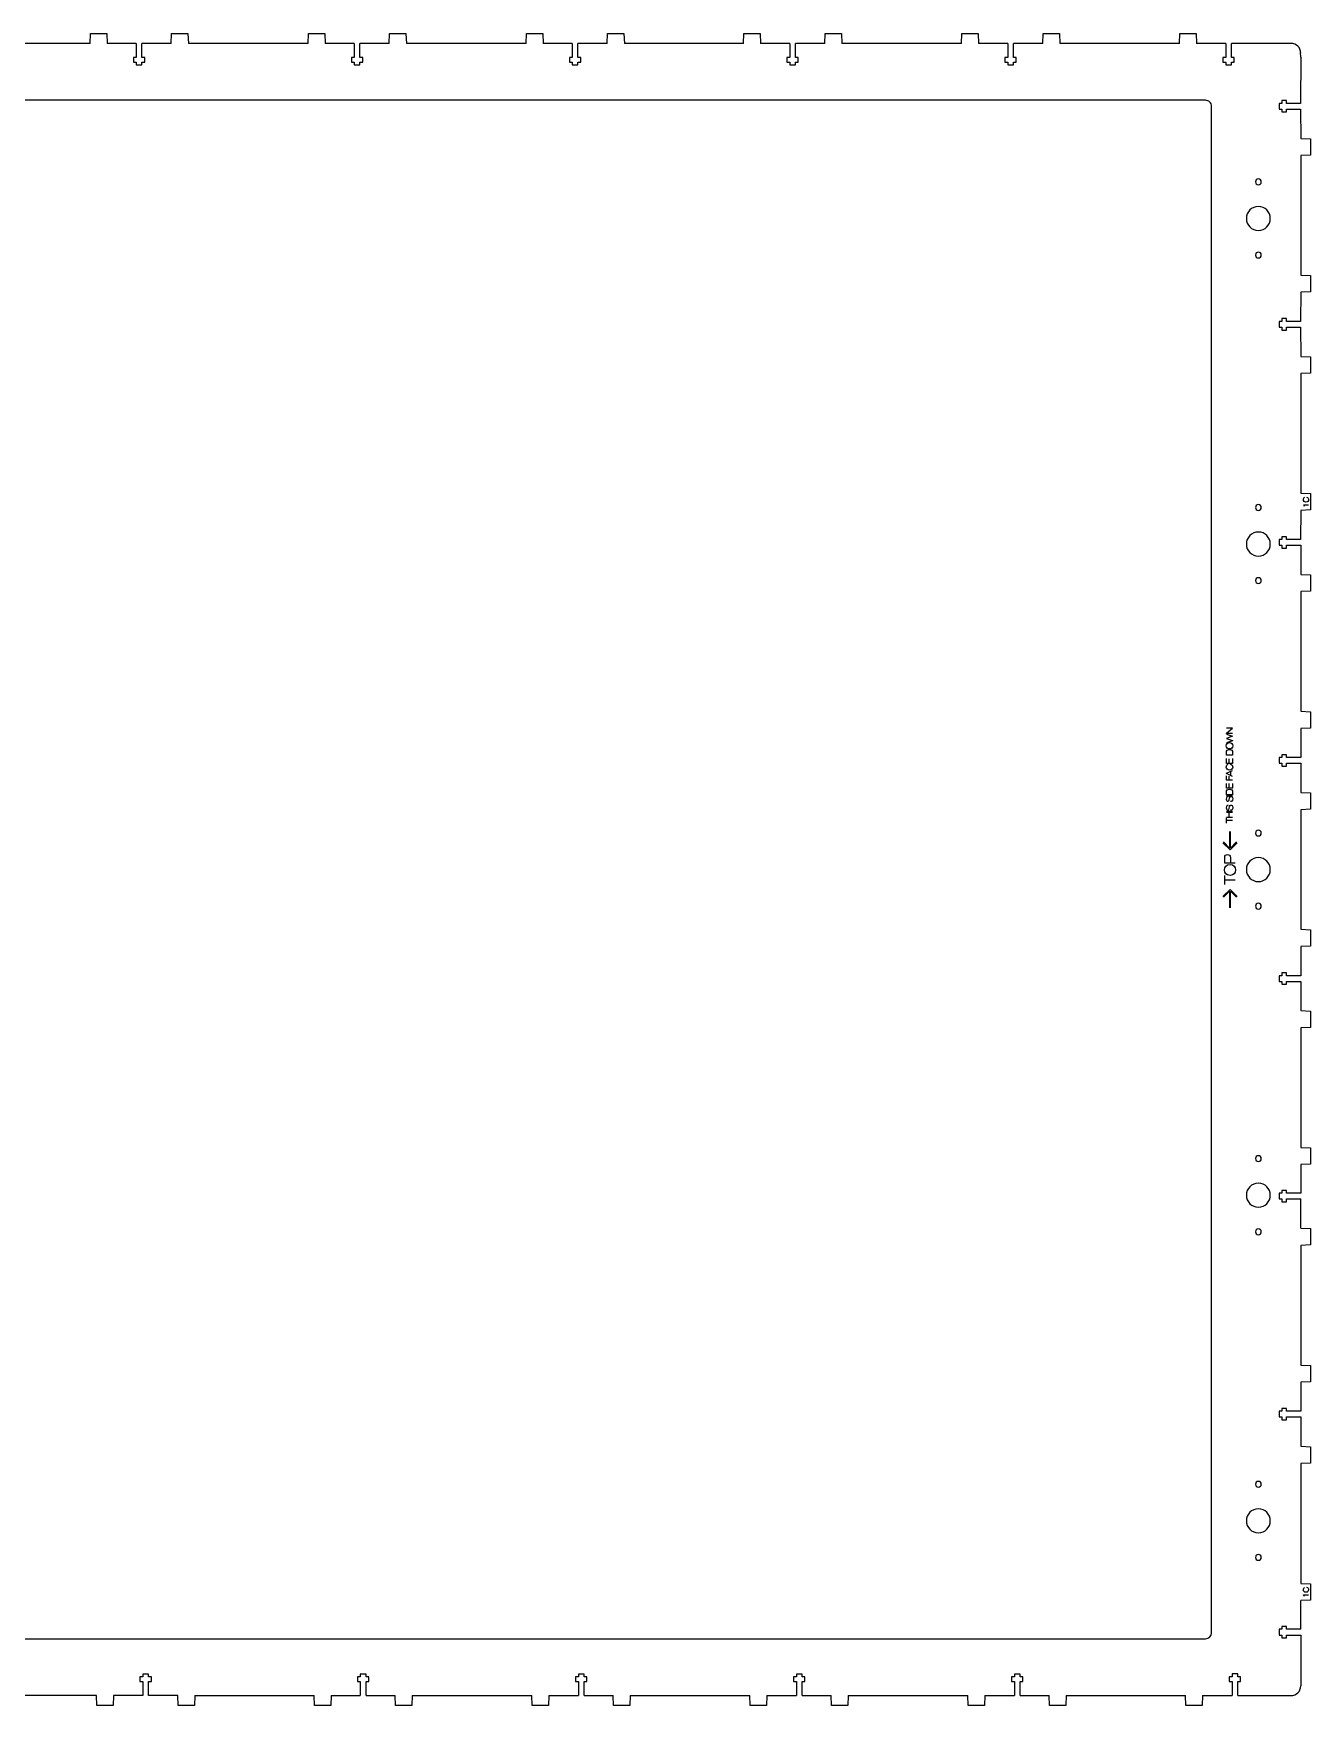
# Model space of a CAD drawing. Header units: millimetres. Extents: x 62 to 3900, y -2118 to 0.
# Drawn here: x 1990 to 2619, y -2118 to -1295 of the extents above; entities that cross this region are included whole.
import ezdxf

# ---------------------------------------------------------------- set-up
doc = ezdxf.new("R2010")
doc.units = ezdxf.units.MM
doc.layers.add('CUTS', color=1, linetype='Continuous', lineweight=25, true_color=0xff0000)
doc.layers.add('TEXT', color=5, linetype='Continuous', true_color=0x0000ff)

msp = doc.modelspace()

# ---------------------------------------------------------------- linework, layer by layer
at = {"layer": 'CUTS'}
for p, q in [((2018, -1300), (1959.09, -1300)), ((2040.74, -1300), (2026.44, -1300)), ((2058, -1300), (2043.54, -1300)), ((2125.34, -1300), (2066.43, -1300)), ((2148.08, -1300), (2133.78, -1300)), ((2165.34, -1300), (2150.88, -1300)), ((2232.68, -1300), (2173.77, -1300)), ((2255.42, -1300), (2241.12, -1300)), ((2272.68, -1300), (2258.22, -1300)), ((2339.76, -1300), (2281.11, -1300)), ((2362.5, -1300), (2348.19, -1300)), ((2379.76, -1300), (2365.3, -1300)), ((2447.1, -1300), (2388.18, -1300)), ((2469.84, -1300), (2455.53, -1300)), ((2487.1, -1300), (2472.64, -1300)), ((2554.44, -1300), (2495.52, -1300)), ((2577.18, -1300), (2562.87, -1300)), ((2609.3, -1300), (2579.98, -1300)), ((2614.1, -1306.77), (2614.09, -1329.59)), ((2567.2, -1328), (1821.91, -1328.01)), ((2614.1, -1851.91), (2614.1, -1866.02)), ((2614.1, -1883.28), (2614.1, -1868.82)), ((2614.1, -1891.71), (2614.1, -1950.62)), ((2614.1, -1959.05), (2614.1, -1973.36)), ((2614.1, -1976.16), (2614.1, -1990.62)), ((2614.1, -1999.05), (2614.2, -2058.16)), ((2614.1, -2080.7), (2614.1, -2066.59)), ((1821.91, -2085.36), (2567.2, -2085.36)), ((2614.1, -2083.5), (2614.1, -2108.55)), ((2069.62, -2113.36), (2128.36, -2113.36)), ((2136.79, -2113.36), (2151.1, -2113.36)), ((2153.9, -2113.36), (2168.21, -2113.36)), ((2176.64, -2113.36), (2235.55, -2113.36)), ((2243.98, -2113.36), (2258.44, -2113.36)), ((2261.24, -2113.36), (2275.55, -2113.36)), ((2283.98, -2113.36), (2342.89, -2113.36)), ((2351.32, -2113.36), (2365.78, -2113.36)), ((2368.58, -2113.36), (2382.89, -2113.36)), ((2391.32, -2113.36), (2450.23, -2113.36)), ((2458.66, -2113.36), (2473.12, -2113.36)), ((2475.92, -2113.36), (2490.23, -2113.36)), ((2498.66, -2113.36), (2557.41, -2113.36)), ((2565.84, -2113.36), (2580.3, -2113.36)), ((2583.1, -2113.35), (2609.3, -2113.35))]:
    msp.add_line(p, q, dxfattribs=at)
at = {"layer": 'CUTS', "color": 1, "lineweight": 25, "true_color": 0xff0000}
for p, q in [((2018, -1300), (2018.2, -1295.13)), ((2018.2, -1295.13), (2026.24, -1295.13)), ((2026.24, -1295.13), (2026.44, -1300)), ((2040.74, -1300), (2040.74, -1307.02)), ((2043.54, -1307.02), (2043.54, -1300)), ((2058, -1300), (2058.2, -1295.13)), ((2058.2, -1295.13), (2066.23, -1295.13)), ((2066.23, -1295.13), (2066.43, -1300)), ((2125.34, -1300), (2125.54, -1295.13)), ((2125.54, -1295.13), (2133.58, -1295.13)), ((2133.58, -1295.13), (2133.78, -1300)), ((2148.08, -1300), (2148.08, -1307.02)), ((2150.88, -1307.02), (2150.88, -1300)), ((2165.34, -1300), (2165.54, -1295.13)), ((2165.54, -1295.13), (2173.57, -1295.13)), ((2173.57, -1295.13), (2173.77, -1300)), ((2232.68, -1300), (2232.88, -1295.13)), ((2232.88, -1295.13), (2240.92, -1295.13)), ((2240.92, -1295.13), (2241.12, -1300)), ((2255.42, -1300), (2255.42, -1307.02)), ((2258.22, -1307.02), (2258.22, -1300)), ((2272.68, -1300), (2272.88, -1295.13)), ((2272.88, -1295.13), (2280.91, -1295.13)), ((2280.91, -1295.13), (2281.11, -1300)), ((2339.76, -1300), (2339.96, -1295.13)), ((2339.96, -1295.13), (2347.99, -1295.13)), ((2347.99, -1295.13), (2348.19, -1300)), ((2362.5, -1300), (2362.5, -1307.02)), ((2365.3, -1307.02), (2365.3, -1300)), ((2379.76, -1300), (2379.96, -1295.13)), ((2379.96, -1295.13), (2387.98, -1295.13)), ((2387.98, -1295.13), (2388.18, -1300)), ((2447.1, -1300), (2447.3, -1295.13)), ((2447.3, -1295.13), (2455.33, -1295.13)), ((2455.33, -1295.13), (2455.53, -1300)), ((2469.84, -1300), (2469.84, -1307.02)), ((2472.64, -1307.02), (2472.64, -1300)), ((2487.1, -1300), (2487.3, -1295.13)), ((2487.3, -1295.13), (2495.32, -1295.13)), ((2495.32, -1295.13), (2495.52, -1300)), ((2554.44, -1300), (2554.64, -1295.13)), ((2554.64, -1295.13), (2562.67, -1295.13)), ((2562.67, -1295.13), (2562.87, -1300)), ((2577.18, -1300), (2577.18, -1307.02)), ((2579.98, -1307.02), (2579.98, -1300)), ((2040.74, -1307.02), (2039.34, -1307.02)), ((2039.34, -1307.02), (2039.34, -1309.22)), ((2044.94, -1307.02), (2043.54, -1307.02)), ((2044.94, -1309.22), (2044.94, -1307.02)), ((2148.08, -1307.02), (2146.68, -1307.02)), ((2146.68, -1307.02), (2146.68, -1309.22)), ((2152.28, -1307.02), (2150.88, -1307.02)), ((2152.28, -1309.22), (2152.28, -1307.02)), ((2255.42, -1307.02), (2254.02, -1307.02)), ((2254.02, -1307.02), (2254.02, -1309.22)), ((2259.62, -1307.02), (2258.22, -1307.02)), ((2259.62, -1309.22), (2259.62, -1307.02)), ((2362.5, -1307.02), (2361.1, -1307.02)), ((2361.1, -1307.02), (2361.1, -1309.22)), ((2366.7, -1307.02), (2365.3, -1307.02)), ((2366.7, -1309.22), (2366.7, -1307.02)), ((2469.84, -1307.02), (2468.44, -1307.02)), ((2468.44, -1307.02), (2468.44, -1309.22)), ((2474.04, -1307.02), (2472.64, -1307.02)), ((2474.04, -1309.22), (2474.04, -1307.02)), ((2577.18, -1307.02), (2575.78, -1307.02)), ((2575.78, -1307.02), (2575.78, -1309.22)), ((2581.38, -1307.02), (2579.98, -1307.02)), ((2581.38, -1309.22), (2581.38, -1307.02)), ((2614.1, -1306.77), (2614.09, -1304.55)), ((2039.34, -1309.22), (2040.74, -1309.22)), ((2040.74, -1309.22), (2040.74, -1310.66)), ((2040.74, -1310.66), (2043.54, -1310.66)), ((2043.54, -1310.66), (2043.54, -1309.22)), ((2043.54, -1309.22), (2044.94, -1309.22)), ((2146.68, -1309.22), (2148.08, -1309.22)), ((2148.08, -1309.22), (2148.08, -1310.66)), ((2148.08, -1310.66), (2150.88, -1310.66)), ((2150.88, -1310.66), (2150.88, -1309.22)), ((2150.88, -1309.22), (2152.28, -1309.22)), ((2254.02, -1309.22), (2255.42, -1309.22)), ((2255.42, -1309.22), (2255.42, -1310.66)), ((2255.42, -1310.66), (2258.22, -1310.66)), ((2258.22, -1310.66), (2258.22, -1309.22)), ((2258.22, -1309.22), (2259.62, -1309.22)), ((2361.1, -1309.22), (2362.5, -1309.22)), ((2362.5, -1309.22), (2362.5, -1310.66)), ((2362.5, -1310.66), (2365.3, -1310.66)), ((2365.3, -1310.66), (2365.3, -1309.22)), ((2365.3, -1309.22), (2366.7, -1309.22)), ((2468.44, -1309.22), (2469.84, -1309.22)), ((2469.84, -1309.22), (2469.84, -1310.66)), ((2469.84, -1310.66), (2472.64, -1310.66)), ((2472.64, -1309.22), (2474.04, -1309.22)), ((2472.64, -1310.66), (2472.64, -1309.22)), ((2575.78, -1309.22), (2577.18, -1309.22)), ((2577.18, -1309.22), (2577.18, -1310.66)), ((2577.18, -1310.66), (2579.98, -1310.66)), ((2579.98, -1310.66), (2579.98, -1309.22)), ((2579.98, -1309.22), (2581.38, -1309.22)), ((2570.2, -2082.36), (2570.2, -1331)), ((2604.88, -1329.59), (2603.43, -1329.59)), ((2603.43, -1329.59), (2603.43, -1332.39)), ((2603.43, -1332.39), (2604.88, -1332.39)), ((2607.08, -1328.19), (2604.88, -1328.19)), ((2604.88, -1328.19), (2604.88, -1329.59)), ((2604.88, -1332.39), (2604.88, -1333.79)), ((2607.08, -1329.59), (2607.08, -1328.19)), ((2614.09, -1329.59), (2607.08, -1329.59)), ((2607.08, -1333.79), (2607.08, -1332.39)), ((2607.08, -1332.39), (2614.09, -1332.39)), ((2614.09, -1332.39), (2614.1, -1346.79)), ((2604.88, -1333.79), (2607.08, -1333.79)), ((2614.1, -1346.79), (2618.97, -1346.99)), ((2618.97, -1346.99), (2618.97, -1355.02)), ((2618.97, -1355.02), (2614.1, -1355.22)), ((2614.1, -1355.22), (2614.1, -1414.11)), ((2614.1, -1414.11), (2618.97, -1414.31)), ((2618.97, -1414.31), (2618.97, -1422.35)), ((2614.1, -1422.55), (2614.09, -1436.93)), ((2618.97, -1422.35), (2614.1, -1422.55)), ((2604.88, -1436.93), (2603.43, -1436.93)), ((2603.43, -1436.93), (2603.43, -1439.73)), ((2603.43, -1439.73), (2604.88, -1439.73)), ((2607.08, -1435.53), (2604.88, -1435.53)), ((2604.88, -1435.53), (2604.88, -1436.93)), ((2604.88, -1439.73), (2604.88, -1441.13)), ((2607.08, -1436.93), (2607.08, -1435.53)), ((2614.09, -1436.93), (2607.08, -1436.93)), ((2607.08, -1441.13), (2607.08, -1439.73)), ((2607.08, -1439.73), (2614.09, -1439.73)), ((2614.09, -1439.73), (2614.1, -1454.13)), ((2604.88, -1441.13), (2607.08, -1441.13)), ((2614.1, -1454.13), (2618.97, -1454.33)), ((2618.97, -1454.33), (2618.97, -1462.36)), ((2618.97, -1462.36), (2614.1, -1462.56)), ((2614.1, -1462.56), (2614.1, -1521.45)), ((2614.1, -1521.45), (2618.97, -1521.65)), ((2618.97, -1521.65), (2618.97, -1529.69)), ((2614.1, -1529.89), (2614.09, -1544.27)), ((2618.97, -1529.69), (2614.1, -1529.89)), ((2604.88, -1544.27), (2603.43, -1544.27)), ((2603.43, -1544.27), (2603.43, -1547.07)), ((2603.43, -1547.07), (2604.88, -1547.07)), ((2604.88, -1542.87), (2604.88, -1544.27)), ((2607.08, -1542.87), (2604.88, -1542.87)), ((2604.88, -1547.07), (2604.88, -1548.47)), ((2607.08, -1544.27), (2607.08, -1542.87)), ((2614.09, -1544.27), (2607.08, -1544.27)), ((2607.08, -1548.47), (2607.08, -1547.07)), ((2607.08, -1547.07), (2614.1, -1547.07)), ((2614.1, -1547.07), (2614.1, -1561.47)), ((2604.88, -1548.47), (2607.08, -1548.47)), ((2614.1, -1561.47), (2618.97, -1561.67)), ((2618.97, -1561.67), (2618.97, -1569.7)), ((2618.97, -1569.7), (2614.1, -1569.9)), ((2614.1, -1569.9), (2614.1, -1628.79)), ((2614.1, -1628.79), (2618.97, -1628.99)), ((2618.97, -1628.99), (2618.97, -1637.03)), ((2618.97, -1637.03), (2614.1, -1637.23)), ((2614.1, -1637.23), (2614.1, -1651.61)), ((2604.88, -1651.61), (2603.44, -1651.61)), ((2603.44, -1651.61), (2603.44, -1654.41)), ((2603.44, -1654.41), (2604.88, -1654.41)), ((2607.08, -1650.21), (2604.88, -1650.21)), ((2604.88, -1650.21), (2604.88, -1651.61)), ((2604.88, -1654.41), (2604.88, -1655.81)), ((2607.08, -1651.61), (2607.08, -1650.21)), ((2614.1, -1651.61), (2607.08, -1651.61)), ((2607.08, -1655.81), (2607.08, -1654.41)), ((2607.08, -1654.41), (2614.1, -1654.41)), ((2614.1, -1654.41), (2614.1, -1668.81)), ((2604.88, -1655.81), (2607.08, -1655.81)), ((2614.1, -1668.81), (2618.97, -1669.01)), ((2618.97, -1669.01), (2618.97, -1677.04)), ((2618.97, -1677.04), (2614.1, -1677.24)), ((2614.1, -1677.24), (2614.1, -1736.13)), ((2614.1, -1736.13), (2618.97, -1736.33)), ((2618.97, -1736.33), (2618.97, -1744.37)), ((2618.97, -1744.37), (2614.1, -1744.57)), ((2614.1, -1744.57), (2614.1, -1758.95)), ((2604.88, -1758.95), (2603.44, -1758.95)), ((2603.44, -1758.95), (2603.44, -1761.75)), ((2607.08, -1757.55), (2604.88, -1757.55)), ((2604.88, -1757.55), (2604.88, -1758.95)), ((2607.08, -1758.95), (2607.08, -1757.55)), ((2614.1, -1758.95), (2607.08, -1758.95)), ((2603.44, -1761.75), (2604.88, -1761.75)), ((2604.88, -1761.75), (2604.88, -1763.15)), ((2604.88, -1763.15), (2607.08, -1763.15)), ((2607.08, -1763.15), (2607.08, -1761.75)), ((2607.08, -1761.75), (2614.1, -1761.75)), ((2614.1, -1761.75), (2614.1, -1776.15)), ((2614.1, -1776.15), (2618.97, -1776.35)), ((2618.97, -1776.35), (2618.97, -1784.38)), ((2618.97, -1784.38), (2614.1, -1784.58)), ((2614.1, -1784.58), (2614.1, -1843.47)), ((2614.1, -1843.47), (2618.97, -1843.67)), ((2618.97, -1843.67), (2618.97, -1851.71)), ((2618.97, -1851.71), (2614.1, -1851.91)), ((2604.88, -1866.02), (2603.44, -1866.02)), ((2603.44, -1866.02), (2603.44, -1868.82)), ((2604.88, -1864.62), (2604.88, -1866.02)), ((2607.08, -1864.62), (2604.88, -1864.62)), ((2607.08, -1866.02), (2607.08, -1864.62)), ((2614.1, -1866.02), (2607.08, -1866.02)), ((2603.44, -1868.82), (2604.88, -1868.82)), ((2604.88, -1868.82), (2604.88, -1870.22)), ((2604.88, -1870.22), (2607.08, -1870.22)), ((2607.08, -1870.22), (2607.08, -1868.82)), ((2607.08, -1868.82), (2614.1, -1868.82)), ((2614.1, -1883.28), (2618.97, -1883.48)), ((2618.97, -1883.48), (2618.97, -1891.51)), ((2618.97, -1891.51), (2614.1, -1891.71)), ((2614.1, -1950.62), (2618.97, -1950.82)), ((2618.97, -1958.85), (2614.1, -1959.05)), ((2618.97, -1950.82), (2618.97, -1958.85)), ((2604.88, -1973.36), (2603.44, -1973.36)), ((2603.44, -1973.36), (2603.44, -1976.16)), ((2607.08, -1971.96), (2604.88, -1971.96)), ((2604.88, -1971.96), (2604.88, -1973.36)), ((2607.08, -1973.36), (2607.08, -1971.96)), ((2614.1, -1973.36), (2607.08, -1973.36)), ((2603.44, -1976.16), (2604.88, -1976.16)), ((2604.88, -1976.16), (2604.88, -1977.56)), ((2604.88, -1977.56), (2607.08, -1977.56)), ((2607.08, -1977.56), (2607.08, -1976.16)), ((2607.08, -1976.16), (2614.1, -1976.16)), ((2614.1, -1990.62), (2618.97, -1990.82)), ((2618.97, -1990.82), (2618.97, -1998.85)), ((2618.97, -1998.85), (2614.1, -1999.05)), ((2614.1, -2058.15), (2618.97, -2058.35)), ((2618.97, -2058.35), (2618.97, -2066.39)), ((2618.97, -2066.39), (2614.1, -2066.59)), ((2604.88, -2080.7), (2603.44, -2080.7)), ((2603.44, -2080.7), (2603.44, -2083.5)), ((2607.08, -2079.3), (2604.88, -2079.3)), ((2604.88, -2079.3), (2604.88, -2080.7)), ((2607.08, -2080.7), (2607.08, -2079.3)), ((2614.1, -2080.7), (2607.08, -2080.7)), ((2603.44, -2083.5), (2604.88, -2083.5)), ((2604.88, -2083.5), (2604.88, -2084.9)), ((2604.88, -2084.9), (2607.08, -2084.9)), ((2607.08, -2084.9), (2607.08, -2083.5)), ((2607.08, -2083.5), (2614.1, -2083.5)), ((2044.01, -2104.14), (2042.61, -2104.14)), ((2042.61, -2104.14), (2042.61, -2106.34)), ((2042.61, -2106.34), (2044.01, -2106.34)), ((2046.81, -2102.7), (2044.01, -2102.7)), ((2044.01, -2102.7), (2044.01, -2104.14)), ((2044.01, -2106.34), (2044.01, -2113.36)), ((2046.81, -2104.14), (2046.81, -2102.7)), ((2048.21, -2104.14), (2046.81, -2104.14)), ((2046.81, -2113.36), (2046.81, -2106.34)), ((2046.81, -2106.34), (2048.21, -2106.34)), ((2048.21, -2106.34), (2048.21, -2104.14)), ((2151.1, -2104.14), (2149.7, -2104.14)), ((2149.7, -2104.14), (2149.7, -2106.34)), ((2149.7, -2106.34), (2151.1, -2106.34)), ((2153.9, -2102.7), (2151.1, -2102.7)), ((2151.1, -2102.7), (2151.1, -2104.14)), ((2151.1, -2106.34), (2151.1, -2113.36)), ((2153.9, -2104.14), (2153.9, -2102.7)), ((2155.3, -2104.14), (2153.9, -2104.14)), ((2153.9, -2106.34), (2155.3, -2106.34)), ((2153.9, -2113.36), (2153.9, -2106.34)), ((2155.3, -2106.34), (2155.3, -2104.14)), ((2258.44, -2104.14), (2257.04, -2104.14)), ((2257.04, -2104.14), (2257.04, -2106.34)), ((2257.04, -2106.34), (2258.44, -2106.34)), ((2261.24, -2102.7), (2258.44, -2102.7)), ((2258.44, -2102.7), (2258.44, -2104.14)), ((2258.44, -2106.34), (2258.44, -2113.36)), ((2261.24, -2104.14), (2261.24, -2102.7)), ((2262.64, -2104.14), (2261.24, -2104.14)), ((2261.24, -2106.34), (2262.64, -2106.34)), ((2261.24, -2113.36), (2261.24, -2106.34)), ((2262.64, -2106.34), (2262.64, -2104.14)), ((2365.78, -2104.14), (2364.38, -2104.14)), ((2364.38, -2104.14), (2364.38, -2106.34)), ((2364.38, -2106.34), (2365.78, -2106.34)), ((2368.58, -2102.7), (2365.78, -2102.7)), ((2365.78, -2102.7), (2365.78, -2104.14)), ((2365.78, -2106.34), (2365.78, -2113.36)), ((2368.58, -2104.14), (2368.58, -2102.7)), ((2369.98, -2104.14), (2368.58, -2104.14)), ((2368.58, -2113.36), (2368.58, -2106.34)), ((2368.58, -2106.34), (2369.98, -2106.34)), ((2369.98, -2106.34), (2369.98, -2104.14)), ((2473.12, -2104.14), (2471.72, -2104.14)), ((2471.72, -2104.14), (2471.72, -2106.34)), ((2471.72, -2106.34), (2473.12, -2106.34)), ((2475.92, -2102.7), (2473.12, -2102.7)), ((2473.12, -2102.7), (2473.12, -2104.14)), ((2473.12, -2106.34), (2473.12, -2113.36)), ((2475.92, -2104.14), (2475.92, -2102.7)), ((2477.32, -2104.14), (2475.92, -2104.14)), ((2475.92, -2113.36), (2475.92, -2106.34)), ((2475.92, -2106.34), (2477.32, -2106.34)), ((2477.32, -2106.34), (2477.32, -2104.14)), ((2580.3, -2104.14), (2578.9, -2104.14)), ((2578.9, -2104.14), (2578.9, -2106.34)), ((2578.9, -2106.34), (2580.3, -2106.34)), ((2580.3, -2102.69), (2580.3, -2104.14)), ((2583.1, -2102.69), (2580.3, -2102.69)), ((2580.3, -2106.34), (2580.3, -2113.36)), ((2583.1, -2104.14), (2583.1, -2102.69)), ((2584.5, -2104.14), (2583.1, -2104.14)), ((2583.1, -2113.35), (2583.1, -2106.34)), ((2583.1, -2106.34), (2584.5, -2106.34)), ((2584.5, -2106.34), (2584.5, -2104.14)), ((2021.18, -2113.36), (1962.28, -2113.36)), ((2021.38, -2118.23), (2021.18, -2113.36)), ((2029.61, -2113.36), (2029.41, -2118.23)), ((2044.01, -2113.36), (2029.61, -2113.36)), ((2061.19, -2113.36), (2046.81, -2113.36)), ((2061.39, -2118.23), (2061.19, -2113.36)), ((2069.62, -2113.36), (2069.42, -2118.23)), ((2128.56, -2118.23), (2128.36, -2113.36)), ((2136.79, -2113.36), (2136.59, -2118.23)), ((2168.41, -2118.23), (2168.21, -2113.36)), ((2176.64, -2113.36), (2176.44, -2118.23)), ((2235.75, -2118.23), (2235.55, -2113.36)), ((2243.98, -2113.36), (2243.78, -2118.23)), ((2275.75, -2118.23), (2275.55, -2113.36)), ((2283.98, -2113.36), (2283.78, -2118.23)), ((2343.09, -2118.23), (2342.89, -2113.36)), ((2351.32, -2113.36), (2351.12, -2118.23)), ((2383.09, -2118.23), (2382.89, -2113.36)), ((2391.32, -2113.36), (2391.12, -2118.23)), ((2450.43, -2118.23), (2450.23, -2113.36)), ((2458.66, -2113.36), (2458.46, -2118.23)), ((2490.43, -2118.23), (2490.23, -2113.36)), ((2498.66, -2113.36), (2498.46, -2118.23)), ((2557.61, -2118.23), (2557.41, -2113.36)), ((2565.84, -2113.36), (2565.64, -2118.23)), ((2029.41, -2118.23), (2021.38, -2118.23)), ((2069.42, -2118.23), (2061.39, -2118.23)), ((2136.59, -2118.23), (2128.56, -2118.23)), ((2176.44, -2118.23), (2168.41, -2118.23)), ((2243.78, -2118.23), (2235.75, -2118.23)), ((2283.78, -2118.23), (2275.75, -2118.23)), ((2351.12, -2118.23), (2343.09, -2118.23)), ((2391.12, -2118.23), (2383.09, -2118.23)), ((2458.46, -2118.23), (2450.43, -2118.23)), ((2498.46, -2118.23), (2490.43, -2118.23)), ((2565.64, -2118.23), (2557.61, -2118.23))]:
    msp.add_line(p, q, dxfattribs=at)
for centre, start, end in [((2567.2, -1331), 359.99999, 90.0009), ((2567.2, -2082.36), 269.99999, 359.99999)]:
    msp.add_arc(centre, 3, start, end, dxfattribs=at)
for points in [[(2614.1, -1304.8), (2614.1, -1302.16), (2611.94, -1300), (2609.3, -1300)], [(2593.26, -1366.78), (2592.47, -1366.78), (2591.83, -1367.42), (2591.83, -1368.2)], [(2591.83, -1368.2), (2591.83, -1368.99), (2592.47, -1369.63), (2593.26, -1369.63)], [(2594.68, -1368.2), (2594.68, -1367.42), (2594.04, -1366.78), (2593.26, -1366.78)], [(2593.26, -1369.63), (2594.04, -1369.63), (2594.68, -1368.99), (2594.68, -1368.2)], [(2593.26, -1380.3), (2590, -1380.3), (2587.36, -1382.94), (2587.36, -1386.2)], [(2599.16, -1386.2), (2599.16, -1382.94), (2596.51, -1380.3), (2593.26, -1380.3)], [(2587.36, -1386.2), (2587.36, -1389.46), (2590, -1392.1), (2593.26, -1392.1)], [(2593.26, -1392.1), (2596.51, -1392.1), (2599.16, -1389.46), (2599.16, -1386.2)], [(2593.26, -1402.78), (2592.47, -1402.78), (2591.83, -1403.42), (2591.83, -1404.2)], [(2591.83, -1404.2), (2591.83, -1404.99), (2592.47, -1405.63), (2593.26, -1405.63)], [(2594.68, -1404.2), (2594.68, -1403.42), (2594.04, -1402.78), (2593.26, -1402.78)], [(2593.26, -1405.63), (2594.04, -1405.63), (2594.68, -1404.99), (2594.68, -1404.2)], [(2593.26, -1527.05), (2592.47, -1527.05), (2591.83, -1527.69), (2591.83, -1528.47)], [(2591.83, -1528.47), (2591.83, -1529.26), (2592.47, -1529.9), (2593.26, -1529.9)], [(2594.68, -1528.47), (2594.68, -1527.69), (2594.04, -1527.05), (2593.26, -1527.05)], [(2593.26, -1529.9), (2594.04, -1529.9), (2594.68, -1529.26), (2594.68, -1528.47)], [(2593.26, -1540.57), (2590, -1540.57), (2587.36, -1543.21), (2587.36, -1546.47)], [(2587.36, -1546.47), (2587.36, -1549.73), (2590, -1552.37), (2593.26, -1552.37)], [(2599.16, -1546.47), (2599.16, -1543.21), (2596.51, -1540.57), (2593.26, -1540.57)], [(2593.26, -1552.37), (2596.51, -1552.37), (2599.16, -1549.73), (2599.16, -1546.47)], [(2593.26, -1563.05), (2592.47, -1563.05), (2591.83, -1563.69), (2591.83, -1564.47)], [(2594.68, -1564.47), (2594.68, -1563.69), (2594.04, -1563.05), (2593.26, -1563.05)], [(2591.83, -1564.47), (2591.83, -1565.26), (2592.47, -1565.9), (2593.26, -1565.9)], [(2593.26, -1565.9), (2594.04, -1565.9), (2594.68, -1565.26), (2594.68, -1564.47)], [(2593.26, -1687.32), (2592.47, -1687.32), (2591.83, -1687.96), (2591.83, -1688.74)], [(2594.68, -1688.74), (2594.68, -1687.96), (2594.04, -1687.32), (2593.26, -1687.32)], [(2591.83, -1688.74), (2591.83, -1689.53), (2592.47, -1690.17), (2593.26, -1690.17)], [(2593.26, -1690.17), (2594.04, -1690.17), (2594.68, -1689.53), (2594.68, -1688.74)], [(2593.26, -1700.84), (2590, -1700.84), (2587.36, -1703.48), (2587.36, -1706.74)], [(2599.16, -1706.74), (2599.16, -1703.48), (2596.51, -1700.84), (2593.26, -1700.84)], [(2587.36, -1706.74), (2587.36, -1710), (2590, -1712.64), (2593.26, -1712.64)], [(2593.26, -1712.64), (2596.51, -1712.64), (2599.16, -1710), (2599.16, -1706.74)], [(2593.26, -1723.32), (2592.47, -1723.32), (2591.83, -1723.96), (2591.83, -1724.74)], [(2591.83, -1724.74), (2591.83, -1725.53), (2592.47, -1726.17), (2593.26, -1726.17)], [(2594.68, -1724.74), (2594.68, -1723.96), (2594.04, -1723.32), (2593.26, -1723.32)], [(2593.26, -1726.17), (2594.04, -1726.17), (2594.68, -1725.53), (2594.68, -1724.74)], [(2593.26, -1847.59), (2592.47, -1847.59), (2591.83, -1848.23), (2591.83, -1849.01)], [(2591.83, -1849.01), (2591.83, -1849.8), (2592.47, -1850.44), (2593.26, -1850.44)], [(2594.68, -1849.01), (2594.68, -1848.23), (2594.04, -1847.59), (2593.26, -1847.59)], [(2593.26, -1850.44), (2594.04, -1850.44), (2594.68, -1849.8), (2594.68, -1849.01)], [(2593.26, -1861.11), (2590, -1861.11), (2587.36, -1863.75), (2587.36, -1867.01)], [(2587.36, -1867.01), (2587.36, -1870.27), (2590, -1872.91), (2593.26, -1872.91)], [(2599.16, -1867.01), (2599.16, -1863.75), (2596.51, -1861.11), (2593.26, -1861.11)], [(2593.26, -1872.91), (2596.51, -1872.91), (2599.16, -1870.27), (2599.16, -1867.01)], [(2593.26, -1883.59), (2592.47, -1883.59), (2591.83, -1884.23), (2591.83, -1885.01)], [(2594.68, -1885.01), (2594.68, -1884.23), (2594.04, -1883.59), (2593.26, -1883.59)], [(2591.83, -1885.01), (2591.83, -1885.8), (2592.47, -1886.44), (2593.26, -1886.44)], [(2593.26, -1886.44), (2594.04, -1886.44), (2594.68, -1885.8), (2594.68, -1885.01)], [(2593.26, -2007.86), (2592.47, -2007.86), (2591.83, -2008.5), (2591.83, -2009.28)], [(2594.68, -2009.28), (2594.68, -2008.5), (2594.04, -2007.86), (2593.26, -2007.86)], [(2591.83, -2009.28), (2591.83, -2010.07), (2592.47, -2010.71), (2593.26, -2010.71)], [(2593.26, -2010.71), (2594.04, -2010.71), (2594.68, -2010.07), (2594.68, -2009.28)], [(2593.26, -2021.38), (2590, -2021.38), (2587.36, -2024.02), (2587.36, -2027.28)], [(2599.16, -2027.28), (2599.16, -2024.02), (2596.51, -2021.38), (2593.26, -2021.38)], [(2587.36, -2027.28), (2587.36, -2030.54), (2590, -2033.18), (2593.26, -2033.18)], [(2593.26, -2033.18), (2596.51, -2033.18), (2599.16, -2030.54), (2599.16, -2027.28)], [(2593.26, -2043.86), (2592.47, -2043.86), (2591.83, -2044.5), (2591.83, -2045.28)], [(2591.83, -2045.28), (2591.83, -2046.07), (2592.47, -2046.71), (2593.26, -2046.71)], [(2594.68, -2045.28), (2594.68, -2044.5), (2594.04, -2043.86), (2593.26, -2043.86)], [(2593.26, -2046.71), (2594.04, -2046.71), (2594.68, -2046.07), (2594.68, -2045.28)], [(2609.3, -2113.35), (2611.94, -2113.35), (2614.1, -2111.19), (2614.1, -2108.55)]]:
    msp.add_open_spline(points, degree=3, dxfattribs=at)
at = {"layer": 'TEXT', "color": 5, "lineweight": 25, "true_color": 0x0000ff}
for points in [[(2615.58, -1527.25), (2615.58, -1527.16), (2617.97, -1527.16)], [(2580.57, -1639.68), (2577.55, -1639.68), (2577.55, -1639.57), (2580.57, -1637.19), (2580.57, -1637.09), (2577.55, -1637.09)], [(2577.55, -1639.98), (2580.57, -1640.98), (2580.57, -1641.09), (2577.56, -1642.13), (2577.56, -1642.14), (2580.57, -1643.18), (2580.57, -1643.29), (2577.55, -1644.29)], [(2577.55, -1650.41), (2577.55, -1648.94)], [(2580.57, -1648.94), (2580.57, -1650.41), (2577.55, -1650.41), (2577.55, -1650.41)], [(2580.57, -1652.06), (2580.57, -1654.44), (2577.55, -1654.44), (2577.55, -1652.09)], [(2578.95, -1654.44), (2578.95, -1652.18)], [(2580.57, -1660.83), (2577.55, -1659.44), (2577.55, -1659.33), (2580.57, -1657.94)], [(2580.57, -1662.75), (2577.55, -1662.75), (2577.55, -1660.63)], [(2578.95, -1662.75), (2578.95, -1660.75)], [(2579.57, -1658.4), (2579.57, -1660.38)], [(2580.57, -1664.29), (2580.57, -1666.66), (2577.55, -1666.66), (2577.55, -1664.31)], [(2577.55, -1669.91), (2577.55, -1668.44)], [(2580.57, -1668.44), (2580.57, -1669.91), (2577.55, -1669.91), (2577.55, -1669.91)], [(2577.55, -1670.37), (2580.57, -1670.37)], [(2578.95, -1666.66), (2578.95, -1664.41)], [(2577.55, -1678.04), (2580.57, -1678.04)], [(2577.55, -1678.48), (2580.57, -1678.48)], [(2578.94, -1672.37), (2579.11, -1671.37)], [(2578.94, -1676.7), (2579.11, -1675.69)], [(2578.95, -1681.06), (2578.95, -1678.48)], [(2580.57, -1681.06), (2577.55, -1681.06)], [(2577.55, -1683.84), (2577.55, -1681.23)], [(2580.57, -1682.52), (2577.55, -1682.52)], [(2582.78, -1693.52), (2579.31, -1696.99), (2575.83, -1693.52)], [(2579.06, -1687.96), (2579.06, -1696.13), (2576.06, -1693.13)], [(2582.55, -1693.14), (2579.56, -1696.13), (2579.56, -1687.96)], [(2581.91, -1703.58), (2576.7, -1703.58), (2576.7, -1700.79)], [(2579.54, -1701), (2579.53, -1703.58)], [(2576.7, -1714.14), (2576.7, -1709.64)], [(2581.91, -1711.96), (2576.75, -1711.96)], [(2575.83, -1719.97), (2579.31, -1716.49), (2582.78, -1719.97)], [(2576.07, -1720.34), (2579.06, -1717.35), (2579.06, -1725.53)], [(2579.56, -1725.53), (2579.56, -1717.35), (2582.56, -1720.35)], [(2615.57, -2063.85), (2615.57, -2063.76), (2617.95, -2063.76)]]:
    msp.add_lwpolyline(points, dxfattribs=at)
for points in [[(2615.44, -1524.6), (2615.44, -1524.03), (2615.67, -1523.57), (2616.2, -1523.45)], [(2616.7, -1525.85), (2615.9, -1525.85), (2615.44, -1525.29), (2615.44, -1524.6)], [(2616.03, -1528), (2615.94, -1527.64), (2615.75, -1527.39), (2615.58, -1527.25)], [(2617.97, -1524.6), (2617.97, -1525.29), (2617.5, -1525.85), (2616.7, -1525.85)], [(2616.99, -1523.39), (2617.64, -1523.46), (2617.97, -1524.04), (2617.97, -1524.6)], [(2577.48, -1645.8), (2577.48, -1644.93), (2578.06, -1644.23), (2579.06, -1644.23)], [(2579.06, -1647.36), (2578.06, -1647.36), (2577.48, -1646.66), (2577.48, -1645.8)], [(2579.06, -1644.23), (2580.05, -1644.23), (2580.63, -1644.93), (2580.63, -1645.8)], [(2580.63, -1645.8), (2580.63, -1646.66), (2580.05, -1647.36), (2579.06, -1647.36)], [(2577.55, -1648.94), (2577.55, -1648.1), (2578.15, -1647.68), (2579.06, -1647.68)], [(2579.06, -1647.68), (2579.96, -1647.68), (2580.57, -1648.1), (2580.57, -1648.94)], [(2577.48, -1656.25), (2577.48, -1655.54), (2577.77, -1654.97), (2578.43, -1654.81)], [(2579.06, -1657.82), (2578.06, -1657.82), (2577.48, -1657.12), (2577.48, -1656.25)], [(2580.63, -1656.25), (2580.63, -1657.12), (2580.05, -1657.82), (2579.06, -1657.82)], [(2579.42, -1654.74), (2580.23, -1654.83), (2580.63, -1655.56), (2580.63, -1656.25)], [(2578.39, -1670.76), (2577.93, -1670.79), (2577.48, -1670.99), (2577.48, -1672)], [(2577.55, -1668.44), (2577.55, -1667.61), (2578.15, -1667.18), (2579.06, -1667.18)], [(2579.06, -1667.18), (2579.96, -1667.18), (2580.57, -1667.61), (2580.57, -1668.44)], [(2579.11, -1671.37), (2579.21, -1670.9), (2579.41, -1670.68), (2579.78, -1670.68)], [(2579.78, -1670.68), (2580.12, -1670.68), (2580.63, -1670.84), (2580.63, -1671.88)], [(2577.48, -1672), (2577.48, -1672.77), (2577.76, -1673.12), (2578.25, -1673.12)], [(2578.39, -1675.08), (2577.93, -1675.11), (2577.48, -1675.32), (2577.48, -1676.32)], [(2577.48, -1676.32), (2577.48, -1677.09), (2577.76, -1677.44), (2578.25, -1677.44)], [(2578.25, -1673.12), (2578.67, -1673.12), (2578.84, -1672.87), (2578.94, -1672.37)], [(2578.25, -1677.44), (2578.67, -1677.44), (2578.84, -1677.2), (2578.94, -1676.7)], [(2579.11, -1675.69), (2579.21, -1675.23), (2579.41, -1675), (2579.78, -1675)], [(2580.63, -1671.88), (2580.63, -1673.08), (2580, -1673.21), (2579.57, -1673.22)], [(2580.63, -1676.2), (2580.63, -1677.4), (2580, -1677.54), (2579.57, -1677.55)], [(2579.78, -1675), (2580.12, -1675), (2580.63, -1675.16), (2580.63, -1676.2)], [(2576.7, -1700.79), (2576.7, -1699.68), (2577.34, -1699.35), (2578.12, -1699.35)], [(2578.12, -1699.35), (2578.82, -1699.35), (2579.54, -1699.7), (2579.54, -1701)], [(2576.58, -1706.89), (2576.58, -1705.4), (2577.58, -1704.19), (2579.31, -1704.19)], [(2579.31, -1709.59), (2577.58, -1709.59), (2576.58, -1708.38), (2576.58, -1706.89)], [(2579.31, -1704.19), (2581.03, -1704.19), (2582.03, -1705.4), (2582.03, -1706.89)], [(2582.03, -1706.89), (2582.03, -1708.38), (2581.03, -1709.59), (2579.31, -1709.59)], [(2615.43, -2061.2), (2615.43, -2060.63), (2615.66, -2060.17), (2616.19, -2060.05)], [(2616.69, -2062.45), (2615.89, -2062.45), (2615.43, -2061.89), (2615.43, -2061.2)], [(2616.02, -2064.6), (2615.93, -2064.24), (2615.74, -2063.99), (2615.57, -2063.85)], [(2617.95, -2061.2), (2617.95, -2061.89), (2617.49, -2062.45), (2616.69, -2062.45)], [(2616.98, -2059.99), (2617.63, -2060.06), (2617.95, -2060.64), (2617.95, -2061.2)]]:
    msp.add_open_spline(points, degree=3, dxfattribs=at)

doc.saveas('drawing.dxf')
